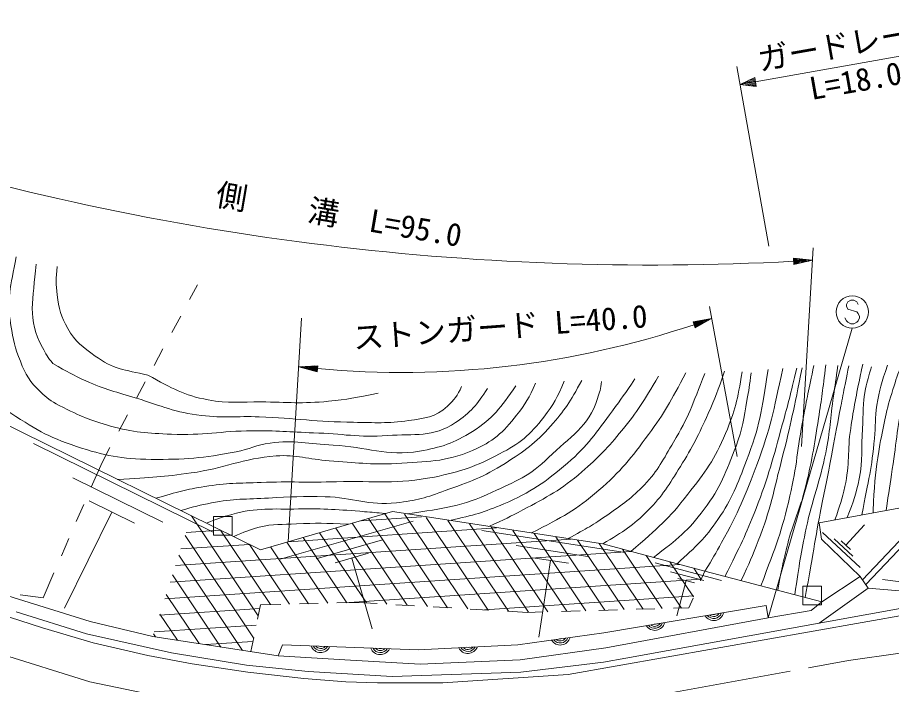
# Model space of a CAD drawing. Units: millimetres, scale not verified. Extents: x 40000 to 680000, y 20000 to 380000.
# Drawn here: x 218026 to 288262, y 264163 to 317741 of the extents above; entities that cross this region are included whole.
import ezdxf
from ezdxf.enums import TextEntityAlignment as Align

# ---------------------------------------------------------------- set-up
doc = ezdxf.new("R2010")
doc.units = ezdxf.units.MM
doc.header["$LTSCALE"] = 1000
doc.linetypes.add('CHAIN', pattern=[18.5, 12, -1.5, 3.5, -1.5])
for name, color, linetype, lineweight in [('M-BGD', 7, 'Continuous', 13), ('M-BMK', 2, 'CHAIN', 13), ('M-BMK-OTRS', 5, 'Continuous', 13), ('M-BMK-ROW', 30, 'Continuous', 13), ('M-STR-HTXT', 7, 'Continuous', 13), ('M-STR-STRC', 7, 'Continuous', 13)]:
    doc.layers.add(name, color=color, linetype=linetype, lineweight=lineweight)
doc.styles.add('ＭＳ ゴシック', font='')
doc.styles.get('ＭＳ ゴシック').set_extended_font_data('MS Gothic')

msp = doc.modelspace()

# ---------------------------------------------------------------- linework, layer by layer
at = {"layer": 'M-BGD'}
for p, q in [((231849, 295080), (232487, 296268)), ((230429, 292438), (231139, 293759)), ((229008, 289795), (229718, 291116)), ((227588, 287153), (228298, 288474)), ((216004, 285585), (237556, 274982)), ((226168, 284510), (226878, 285831)), ((219314, 283511), (233809, 276379)), ((224820, 282001), (225458, 283189)), ((262281, 264979), (366083, 283267)), ((223951, 280005), (224820, 282001)), ((222462, 280761), (229710, 277196)), ((223799, 278904), (227422, 277121)), ((222753, 277254), (223352, 278629)), ((289148, 278391), (282451, 277154)), ((285924, 272570), (291466, 278419)), ((286186, 272195), (291823, 278143)), ((225611, 278012), (221807, 270282)), ((232002, 277714), (237375, 269690)), ((237556, 274982), (248172, 278051)), ((245635, 277317), (250495, 277641)), ((246233, 277490), (250961, 270428)), ((247543, 277869), (252589, 270333)), ((248172, 278051), (265060, 275455)), ((249123, 277846), (254217, 270238)), ((250862, 277585), (255845, 270144)), ((239142, 274221), (249824, 277273)), ((239784, 275626), (256511, 276738)), ((244922, 277111), (249333, 270523)), ((252601, 277324), (257473, 270049)), ((254341, 277063), (259096, 269962)), ((256080, 276802), (260631, 270005)), ((282451, 277154), (282633, 275843)), ((284594, 275365), (286093, 276977)), ((231497, 276133), (237004, 267907)), ((231577, 276383), (234335, 276566)), ((234335, 276566), (238345, 270577)), ((242300, 276353), (246077, 270713)), ((243611, 276732), (247705, 270618)), ((255347, 276543), (266865, 274772)), ((257819, 276541), (262167, 270048)), ((259558, 276280), (263702, 270091)), ((266916, 266287), (321059, 276076)), ((285730, 273557), (282708, 276368)), ((221556, 274503), (222155, 275878)), ((230725, 273720), (262527, 275835)), ((231151, 275052), (236668, 275418)), ((236668, 275418), (239883, 270617)), ((239679, 275595), (242959, 270695)), ((240990, 275974), (244498, 270735)), ((242016, 274271), (247357, 275797)), ((258109, 275333), (263868, 274447)), ((261298, 276019), (265238, 270135)), ((263037, 275758), (266773, 270178)), ((264776, 275497), (268309, 270221)), ((265060, 275455), (273261, 273271)), ((282633, 275843), (285740, 272833)), ((285162, 274461), (283651, 275867)), ((284972, 275014), (284216, 275717)), ((230299, 272389), (267327, 274851)), ((238368, 275216), (241421, 270656)), ((243555, 273941), (246225, 274704)), ((266653, 275030), (269844, 270265)), ((230991, 274552), (236109, 266907)), ((244890, 274322), (246518, 268625)), ((259430, 274343), (262310, 273901)), ((260870, 274122), (259926, 267979)), ((268557, 274523), (271380, 270308)), ((269275, 273927), (274603, 272519)), ((270461, 274016), (272348, 271198)), ((229873, 271058), (271242, 273809)), ((272365, 273510), (272969, 272607)), ((272914, 272484), (273261, 273271)), ((273261, 273271), (282668, 270801)), ((220088, 271131), (220957, 273128)), ((230485, 272970), (234364, 267176)), ((244680, 270740), (272975, 272621)), ((270513, 273219), (273177, 272515)), ((271085, 272688), (272417, 272336)), ((282668, 270801), (285740, 272833)), ((286391, 271902), (285740, 272833)), ((292774, 271912), (287541, 272587)), ((271751, 272512), (271000, 269671)), ((282437, 269093), (286391, 271902)), ((286391, 271902), (294277, 271234)), ((215994, 271663), (223868, 269231)), ((218249, 271370), (220088, 271131)), ((229979, 271389), (232619, 267446)), ((255560, 270160), (272383, 271279)), ((237318, 269415), (237556, 270557)), ((237556, 270557), (239192, 270599)), ((240692, 270637), (242191, 270676)), ((243691, 270714), (245327, 270756)), ((245327, 270756), (246928, 270663)), ((248425, 270576), (249923, 270489)), ((265132, 268319), (278180, 270503)), ((265132, 268319), (278180, 270503)), ((271963, 270324), (272310, 271111)), ((278180, 270503), (278344, 269520)), ((282668, 270801), (281794, 270109)), ((216138, 269974), (220033, 268704)), ((217924, 269990), (223575, 268242)), ((229447, 269727), (237494, 270262)), ((229473, 269808), (230874, 267716)), ((251420, 270401), (252918, 270314)), ((254415, 270227), (255912, 270140)), ((257410, 270052), (259010, 269959)), ((259010, 269959), (260239, 269994)), ((261738, 270036), (263238, 270078)), ((264737, 270121), (266236, 270163)), ((267736, 270205), (269235, 270248)), ((270735, 270290), (271963, 270324)), ((281794, 270109), (278344, 269520)), ((223868, 269231), (228901, 268021)), ((278344, 269520), (265296, 267118)), ((220033, 268704), (224097, 267519)), ((229021, 268396), (237219, 268941)), ((258234, 267356), (265132, 268319)), ((258234, 267356), (265132, 268319)), ((223575, 268242), (230395, 266711)), ((228901, 268021), (238982, 266463)), ((228967, 268227), (229129, 267985)), ((233136, 267366), (236944, 267620)), ((236774, 266804), (237012, 267946)), ((224097, 267519), (228499, 266503)), ((239309, 267337), (238982, 266463)), ((239309, 267337), (250228, 266954)), ((239309, 267337), (250228, 266954)), ((250228, 266954), (258234, 267356)), ((250228, 266954), (258234, 267356)), ((265296, 267118), (258417, 266135)), ((228499, 266503), (232055, 265825)), ((230395, 266711), (236432, 265716)), ((244342, 266155), (238982, 266463)), ((265112, 265948), (266916, 266287)), ((232055, 265825), (236543, 265148)), ((236432, 265716), (241383, 265200)), ((250392, 265808), (244342, 266155)), ((258417, 266135), (250392, 265808)), ((258478, 265154), (265112, 265948)), ((236543, 265148), (241030, 264640)), ((241383, 265200), (248133, 264814)), ((248133, 264814), (258478, 265154)), ((252206, 264301), (262281, 264979)), ((241030, 264640), (244417, 264386)), ((244417, 264386), (246957, 264301)), ((246957, 264301), (252206, 264301))]:
    msp.add_line(p, q, dxfattribs=at)
for centre, radius, start, end in [((273972, 270115), 812, 212.12106, 346.88133), ((273972, 270115), 650, 218.23685, 340.76554), ((273972, 270115), 488, 229.36953, 329.63285), ((273972, 270115), 325, 263.55882, 295.44356), ((269238, 269323), 812, 212.12106, 346.88133), ((269238, 269323), 650, 218.23685, 340.76554), ((269238, 269323), 488, 229.36953, 329.63285), ((269238, 269323), 325, 263.55882, 295.44356), ((261640, 268147), 812, 210.56539, 345.32566), ((261640, 268147), 650, 216.68118, 339.20987), ((261640, 268147), 488, 227.81387, 328.07718), ((261640, 268147), 325, 262.00316, 293.88789), ((242381, 267542), 812, 200.61533, 335.3756), ((242381, 267542), 650, 206.73112, 329.25981), ((242381, 267542), 488, 217.86381, 318.12712), ((242381, 267542), 325, 252.0531, 283.93783), ((247178, 267374), 812, 200.61533, 335.3756), ((247178, 267374), 650, 206.73112, 329.25981), ((247178, 267374), 488, 217.86381, 318.12712), ((247178, 267374), 325, 252.0531, 283.93783), ((254215, 267467), 812, 205.49461, 340.25488), ((254215, 267467), 650, 211.6104, 334.13909), ((254215, 267467), 488, 222.74309, 323.00641), ((254215, 267467), 325, 256.93238, 288.81712)]:
    msp.add_arc(centre, radius, start, end, dxfattribs=at)
for points, knots in [([(217916, 298507), (217474, 296108), (217148, 295132), (217493, 293003), (217679, 291855), (217830, 291208), (218255, 290125), (218673, 289057), (219024, 288450), (219863, 287669), (220401, 287169), (220669, 286971), (221387, 286569)], [0, 0, 0, 0, 1, 1, 1, 2, 2, 2, 3, 3, 3, 4, 4, 4, 4]), ([(219525, 297914), (219293, 295094), (218754, 293512), (220033, 291225), (220324, 290705), (220443, 290428), (220879, 289955)], [0, 0, 0, 0, 1, 1, 1, 2, 2, 2, 2]), ([(221218, 297745), (221121, 296730), (221107, 296345), (221218, 295459), (221356, 294359), (221531, 293721), (222065, 292749), (222649, 291683), (223281, 291261), (224266, 290548), (225690, 289518), (226608, 289425), (228499, 289024)], [0, 0, 0, 0, 1, 1, 1, 2, 2, 2, 3, 3, 3, 4, 4, 4, 4]), ([(220879, 289955), (222075, 289245), (222462, 289043), (223525, 288556), (225051, 287856), (225986, 287652), (227592, 287159), (229607, 286542), (230713, 286018), (232806, 285772), (234606, 285559), (235634, 285730), (237446, 285662), (240413, 285552), (242066, 285259), (245035, 285226), (246763, 285206), (247747, 285112), (249457, 285362), (250739, 285550), (251628, 285618), (252569, 286509), (253123, 287033), (253366, 287363), (253715, 288092)], [0, 0, 0, 0, 1, 1, 1, 2, 2, 2, 3, 3, 3, 4, 4, 4, 5, 5, 5, 6, 6, 6, 7, 7, 7, 8, 8, 8, 8]), ([(271024, 273866), (272636, 275309), (273232, 275868), (274316, 277419), (275492, 279102), (275862, 280237), (276609, 282150), (277677, 284887), (277790, 286078), (278356, 289466)], [0, 0, 0, 0, 1, 1, 1, 2, 2, 2, 3, 3, 3, 3]), ([(279520, 289539), (278759, 285965), (278540, 284820), (277482, 281932), (276543, 279369), (275933, 277948), (274607, 275562), (274102, 274655), (273932, 274329), (273261, 273271)], [0, 0, 0, 0, 1, 1, 1, 2, 2, 2, 3, 3, 3, 3]), ([(274873, 272848), (276147, 275351), (276514, 276115), (277373, 278292), (278384, 280856), (278751, 282368), (279484, 285025), (279972, 286794), (280127, 287385), (280649, 289575)], [0, 0, 0, 0, 1, 1, 1, 2, 2, 2, 3, 3, 3, 3]), ([(281085, 289611), (280388, 286151), (280200, 285198), (279484, 282405), (278807, 279768), (278547, 278243), (277555, 275708), (277058, 274439), (276880, 273980), (276170, 272507)], [0, 0, 0, 0, 1, 1, 1, 2, 2, 2, 3, 3, 3, 3]), ([(277767, 272088), (279011, 275402), (279428, 276424), (280103, 279311), (280663, 281712), (280692, 283114), (281158, 285535), (281479, 287202), (281588, 287744), (282032, 289793)], [0, 0, 0, 0, 1, 1, 1, 2, 2, 2, 3, 3, 3, 3]), ([(282978, 289830), (282734, 287767), (282658, 287207), (282396, 285535), (282043, 283290), (281856, 282025), (281304, 279821), (280897, 278198), (280425, 277360), (279993, 275744), (279580, 274195), (279474, 273642), (279120, 271732)], [0, 0, 0, 0, 1, 1, 1, 2, 2, 2, 3, 3, 3, 4, 4, 4, 4]), ([(280490, 271372), (280861, 273927), (280976, 274650), (281413, 276727), (281914, 279113), (282491, 280380), (282978, 282769), (283336, 284526), (283341, 285543), (283597, 287318), (283736, 288286), (283780, 288592), (283961, 289793)], [0, 0, 0, 0, 1, 1, 1, 2, 2, 2, 3, 3, 3, 4, 4, 4, 4]), ([(284834, 289757), (284438, 287796), (284336, 287297), (284033, 285717), (283756, 284268), (283620, 283453), (283342, 282005), (283012, 280282), (282792, 279324), (282468, 277601), (282213, 276238), (282091, 275471), (281850, 274107), (281646, 272953), (281582, 272592), (281329, 271152)], [0, 0, 0, 0, 1, 1, 1, 2, 2, 2, 3, 3, 3, 4, 4, 4, 5, 5, 5, 5]), ([(283703, 277385), (284147, 278599), (284257, 279008), (284507, 280076), (284923, 281857), (284710, 282925), (284980, 284734), (285233, 286436), (285422, 287383), (285780, 289065), (285850, 289393), (285870, 289499), (285962, 289903)], [0, 0, 0, 0, 1, 1, 1, 2, 2, 2, 3, 3, 3, 4, 4, 4, 4]), ([(286654, 289684), (286389, 288875), (286327, 288607), (286181, 287901), (285927, 286672), (286016, 285950), (285926, 284698), (285813, 283135), (285986, 282229), (285671, 280694), (285414, 279442), (285245, 278950), (284697, 277569)], [0, 0, 0, 0, 1, 1, 1, 2, 2, 2, 3, 3, 3, 4, 4, 4, 4]), ([(285869, 277785), (286441, 280676), (286664, 281503), (286895, 283922), (286994, 284963), (286934, 285557), (287089, 286591), (287282, 287880), (287460, 288357), (287938, 289818)], [0, 0, 0, 0, 1, 1, 1, 2, 2, 2, 3, 3, 3, 3]), ([(289103, 289964), (288727, 288978), (288637, 288685), (288375, 287853), (287843, 286162), (287647, 285181), (287332, 283437), (287050, 281877), (286936, 280991), (286847, 279409), (286815, 278842), (286799, 278647), (286789, 277955)], [0, 0, 0, 0, 1, 1, 1, 2, 2, 2, 3, 3, 3, 4, 4, 4, 4]), ([(287830, 278148), (288062, 279760), (288126, 280174), (288327, 281472), (288678, 283741), (288715, 285049), (289297, 287271), (289475, 287948), (289537, 288395), (290001, 288921), (290621, 289624), (291334, 289627), (292264, 289720)], [0, 0, 0, 0, 1, 1, 1, 2, 2, 2, 3, 3, 3, 4, 4, 4, 4]), ([(228499, 289024), (230524, 287915), (231337, 287404), (233352, 287027), (234988, 286722), (235945, 286881), (237610, 286863), (239721, 286841), (240915, 286699), (243015, 286918), (244584, 287082), (245163, 287178), (247000, 287573)], [0, 0, 0, 0, 1, 1, 1, 2, 2, 2, 3, 3, 3, 4, 4, 4, 4]), ([(252767, 277344), (254760, 277774), (255471, 277982), (257100, 278674), (259289, 279604), (260422, 280407), (262232, 281950), (263878, 283353), (264541, 284421), (265835, 286154), (266568, 287135), (266822, 287480), (267637, 288720)], [0, 0, 0, 0, 1, 1, 1, 2, 2, 2, 3, 3, 3, 4, 4, 4, 4]), ([(269548, 288938), (268300, 286846), (267911, 286157), (266600, 284571), (265447, 283176), (264750, 282421), (263378, 281240), (261706, 279801), (260578, 279217), (258629, 278183), (257587, 277630), (257213, 277433), (255914, 276861)], [0, 0, 0, 0, 1, 1, 1, 2, 2, 2, 3, 3, 3, 4, 4, 4, 4]), ([(259335, 276335), (261889, 277656), (262850, 278131), (264743, 279766), (266515, 281297), (267344, 282355), (268729, 284243), (270070, 286071), (270484, 286843), (271731, 289211)], [0, 0, 0, 0, 1, 1, 1, 2, 2, 2, 3, 3, 3, 3]), ([(273260, 289156), (272239, 286545), (271960, 285676), (270749, 283642), (269916, 282245), (269522, 281382), (268401, 280203), (267378, 279126), (266669, 278653), (265453, 277801), (264264, 276968), (263794, 276710), (262269, 275884)], [0, 0, 0, 0, 1, 1, 1, 2, 2, 2, 3, 3, 3, 4, 4, 4, 4]), ([(265060, 275455), (266778, 276491), (267436, 276883), (268674, 278128), (269889, 279350), (270390, 280211), (271295, 281677), (272282, 283276), (272777, 284215), (273533, 285935), (274103, 287233), (274286, 287706), (274843, 289320)], [0, 0, 0, 0, 1, 1, 1, 2, 2, 2, 3, 3, 3, 4, 4, 4, 4]), ([(276263, 289266), (275875, 287015), (275701, 286176), (274934, 284334), (274069, 282256), (273274, 281218), (271895, 279439), (270344, 277437), (269541, 276782), (267307, 274856)], [0, 0, 0, 0, 1, 1, 1, 2, 2, 2, 3, 3, 3, 3]), ([(269125, 274372), (271097, 275871), (271891, 276479), (273205, 278238), (274536, 280017), (274974, 281241), (275771, 283315), (276298, 284686), (276391, 285526), (276645, 286973), (276798, 287843), (276848, 288146), (276973, 289211)], [0, 0, 0, 0, 1, 1, 1, 2, 2, 2, 3, 3, 3, 4, 4, 4, 4]), ([(217069, 286230), (219466, 284681), (220383, 284069), (222760, 283288), (225022, 282545), (226385, 282281), (228766, 282250), (231441, 282216), (232961, 282353), (235590, 282851), (236672, 283056), (237227, 283421), (238320, 283561), (240288, 283812), (241415, 283500), (243397, 283397), (246108, 283255), (247655, 282445), (250330, 282905), (252079, 283206), (253087, 283544), (254589, 284489), (256261, 285540), (256820, 286385), (258083, 288146)], [0, 0, 0, 0, 1, 1, 1, 2, 2, 2, 3, 3, 3, 4, 4, 4, 5, 5, 5, 6, 6, 6, 7, 7, 7, 8, 8, 8, 8]), ([(226074, 280631), (228868, 280783), (229689, 280844), (231987, 281158), (234680, 281527), (236100, 282328), (238811, 282523), (240477, 282643), (241403, 282246), (243069, 282141), (245178, 282009), (246366, 281783), (248474, 281923), (250891, 282082), (252360, 282011), (254589, 282960), (256222, 283655), (257047, 284398), (258137, 285799), (258854, 286720), (259126, 287170), (259666, 288365)], [0, 0, 0, 0, 1, 1, 1, 2, 2, 2, 3, 3, 3, 4, 4, 4, 5, 5, 5, 6, 6, 6, 7, 7, 7, 7]), ([(229142, 279121), (230942, 279654), (231518, 279812), (233079, 280066), (234830, 280353), (235837, 280329), (237610, 280394), (239975, 280481), (241304, 280380), (243670, 280449), (246743, 280538), (248517, 280227), (251532, 280831), (253661, 281257), (254848, 281681), (256773, 282687), (258370, 283521), (259230, 284201), (260321, 285635), (261108, 286668), (261389, 287186), (261959, 288529)], [0, 0, 0, 0, 1, 1, 1, 2, 2, 2, 3, 3, 3, 4, 4, 4, 5, 5, 5, 6, 6, 6, 7, 7, 7, 7]), ([(263378, 288583), (262403, 286849), (262029, 286211), (260867, 284925), (259628, 283554), (258771, 282912), (257209, 281923), (255468, 280819), (254342, 280443), (252405, 279739), (250918, 279198), (250048, 278923), (248474, 278756), (246239, 278520), (244988, 279192), (242742, 279248), (240972, 279291), (239978, 279245), (238210, 279138), (236416, 279030), (235387, 279111), (233625, 278756), (232649, 278560), (232283, 278480), (231156, 278130)], [0, 0, 0, 0, 1, 1, 1, 2, 2, 2, 3, 3, 3, 4, 4, 4, 5, 5, 5, 6, 6, 6, 7, 7, 7, 8, 8, 8, 8]), ([(249358, 277869), (252456, 278349), (253679, 278450), (256172, 279602), (258058, 280474), (259217, 280935), (260703, 282387), (262426, 284069), (263911, 284839), (264634, 287136), (264799, 287659), (264905, 287903), (264962, 288501)], [0, 0, 0, 0, 1, 1, 1, 2, 2, 2, 3, 3, 3, 4, 4, 4, 4]), ([(221387, 286569), (223180, 285681), (223826, 285384), (225490, 284925), (227357, 284411), (228469, 284350), (230403, 284270), (232941, 284166), (234360, 284518), (236900, 284543), (238820, 284562), (239895, 284446), (241814, 284379), (244138, 284298), (245444, 283999), (247764, 284161), (249930, 284312), (251425, 283983), (253224, 285198), (254436, 286018), (254969, 286632), (255790, 287928)], [0, 0, 0, 0, 1, 1, 1, 2, 2, 2, 3, 3, 3, 4, 4, 4, 5, 5, 5, 6, 6, 6, 7, 7, 7, 7]), ([(233215, 277117), (234112, 277512), (234448, 277598), (235262, 277828), (237280, 278399), (238516, 278226), (240613, 278265), (242683, 278303), (243845, 278216), (245908, 278046), (246575, 277992), (246797, 277978), (247614, 277890)], [0, 0, 0, 0, 1, 1, 1, 2, 2, 2, 3, 3, 3, 4, 4, 4, 4]), ([(244653, 277033), (242666, 277110), (242089, 277153), (240449, 277064), (239273, 277000), (238586, 277088), (237446, 276791), (236624, 276577), (236295, 276453), (235406, 276039)], [0, 0, 0, 0, 1, 1, 1, 2, 2, 2, 3, 3, 3, 3])]:
    msp.add_open_spline(points, degree=3, knots=knots, dxfattribs=at)
at = {"layer": 'M-BMK'}
for p, q in [((213513, 267603), (223843, 264386)), ((284803, 266079), (288951, 266672)), ((268322, 263083), (284803, 266079)), ((223843, 264386), (229515, 263201))]:
    msp.add_line(p, q, dxfattribs=at)
at = {"layer": 'M-BMK-OTRS'}
msp.add_line((262281, 264979), (366083, 283267), dxfattribs=at)
at = {"layer": 'M-BMK-ROW'}
for p, q in [((235267, 277666), (233767, 277666)), ((233767, 277666), (233767, 276166)), ((235267, 276166), (235267, 277666)), ((233767, 276166), (235267, 276166)), ((282642, 272062), (281142, 272062)), ((281142, 272062), (281142, 270562)), ((282642, 270562), (282642, 272062)), ((281142, 270562), (282642, 270562))]:
    msp.add_line(p, q, dxfattribs=at)
at = {"layer": 'M-STR-HTXT'}
for p, q in [((276103, 312345), (293826, 315491)), ((278405, 299377), (275842, 313814)), ((276103, 312345), (277268, 312933)), ((276103, 312345), (277334, 312564)), ((277321, 312637), (276336, 312463)), ((276569, 312580), (277308, 312711)), ((277295, 312785), (276802, 312698)), ((277035, 312815), (277281, 312859)), ((277399, 312194), (277268, 312933)), ((276103, 312345), (277399, 312194)), ((277347, 312490), (276362, 312315)), ((276622, 312285), (277360, 312416)), ((277373, 312342), (276881, 312255)), ((277140, 312225), (277386, 312268)), ((281018, 283273), (281960, 299245)), ((281902, 298246), (280389, 298406)), ((280389, 298406), (280419, 297907)), ((280692, 298374), (280392, 298356)), ((280395, 298306), (280994, 298342)), ((281297, 298310), (280398, 298256)), ((280401, 298206), (281599, 298278)), ((281902, 298246), (280404, 298156)), ((280407, 298106), (281605, 298179)), ((281309, 298111), (280410, 298057)), ((280413, 298007), (281012, 298043)), ((280716, 297975), (280416, 297957)), ((281902, 298246), (280419, 297907)), ((275864, 282471), (273630, 294519)), ((239784, 275626), (240857, 293596)), ((273809, 293558), (272312, 293288)), ((272312, 293288), (272480, 292817)), ((272611, 293342), (272329, 293241)), ((272346, 293194), (272911, 293396)), ((273210, 293450), (272363, 293147)), ((272379, 293100), (273509, 293504)), ((273809, 293558), (272396, 293053)), ((272413, 293006), (273543, 293410)), ((273277, 293262), (272430, 292959)), ((272447, 292912), (273012, 293114)), ((272746, 292965), (272464, 292864)), ((273809, 293558), (272480, 292817)), ((240640, 289686), (242158, 289768)), ((240640, 289686), (242103, 289271)), ((240640, 289686), (242130, 289520)), ((242125, 289470), (240932, 289603)), ((242136, 289569), (240943, 289702)), ((241225, 289520), (242119, 289420)), ((241247, 289719), (242142, 289619)), ((242114, 289371), (241518, 289437)), ((242147, 289669), (241551, 289735)), ((241854, 289752), (242153, 289718)), ((242103, 289271), (242158, 289768)), ((241810, 289354), (242108, 289321))]:
    msp.add_line(p, q, dxfattribs=at)
for centre, radius, start, end in [((268951, 513419), 215562, 252.41028, 273.04562), ((248846, 363393), 74163, 264.8061, 288.5108)]:
    msp.add_arc(centre, radius, start, end, dxfattribs=at)
at = {"layer": 'M-STR-STRC'}
for p, q in [((284992, 295032), (284755, 294914)), ((285228, 295032), (284992, 295032)), ((285464, 294914), (285228, 295032)), ((284755, 294914), (284637, 294677)), ((284637, 294677), (284637, 294559)), ((284637, 294559), (284755, 294323)), ((284755, 294323), (285464, 294087)), ((285583, 294677), (285464, 294914)), ((284637, 293377), (284519, 293614)), ((285464, 294087), (285583, 293968)), ((285583, 293968), (285701, 293732)), ((285701, 293614), (285583, 293377)), ((285701, 293732), (285701, 293614)), ((284755, 293259), (284637, 293377)), ((284992, 293141), (284755, 293259)), ((285228, 293141), (284992, 293141)), ((285464, 293259), (285228, 293141)), ((285583, 293377), (285464, 293259)), ((285110, 292787), (278344, 269520))]:
    msp.add_line(p, q, dxfattribs=at)
msp.add_circle((285110, 294087), 1300, dxfattribs=at)

# ---------------------------------------------------------------- texts
at = {"layer": 'M-STR-HTXT', "style": 'ＭＳ ゴシック'}
for s, rotation, p in [('ガードレール', 10.051, (285159, 314211)), ('L=18.0', 10.068, (285625, 311225)), ('側\u3000\u3000溝  L=95.0', 350.321, (243617, 300446)), ('ストンガード L=40.0', 4.268, (256923, 291437))]:
    msp.add_text(s, height=1833, rotation=rotation, dxfattribs=at).set_placement(p, align=Align.BOTTOM_CENTER)

doc.saveas('drawing.dxf')
